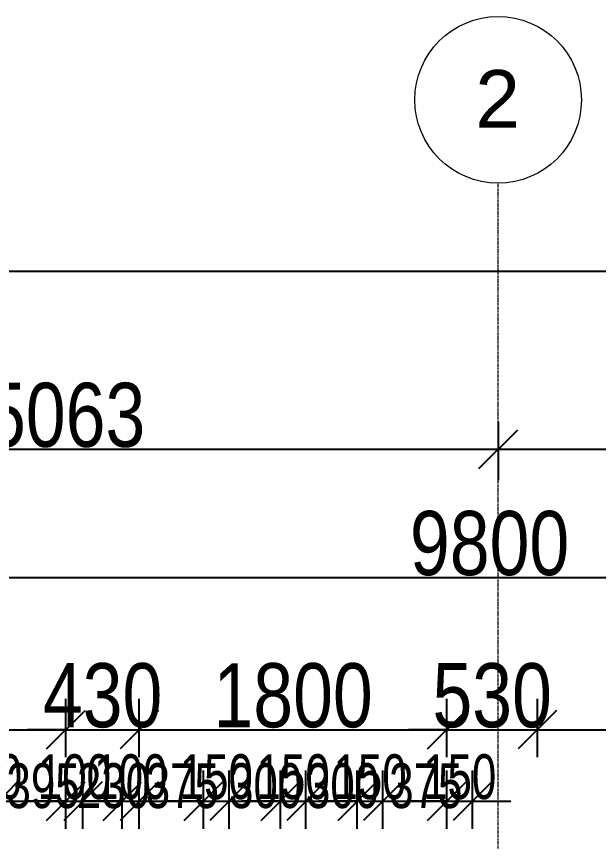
# Model space of a CAD drawing. Header units: millimetres. Extents: x -35190 to 411743, y -233114 to 23872.
# Drawn here: x 238857 to 242263, y 13442 to 18267 of the extents above; entities that cross this region are included whole.
import ezdxf

# ---------------------------------------------------------------- set-up
doc = ezdxf.new("R2010")
doc.units = ezdxf.units.MM
doc.linetypes.add('Grid Line', pattern=[22.225, 12.7, -3.175, 3.175, -3.175])
for name, color, linetype, lineweight in [('A-ANNO-DIMS', 211, 'Continuous', 9), ('S-GRID', 1, 'Continuous', 9), ('S-GRID-IDEN', 1, 'Continuous', 9)]:
    doc.layers.add(name, color=color, linetype=linetype, lineweight=lineweight)
doc.styles.add('Arial_2', font='arial.ttf', dxfattribs={"height": 337.5})
doc.styles.add('Arial_3', font='arial.ttf', dxfattribs={"width": 0.8, "height": 375})
doc.styles.add('Arial_8', font='arial.ttf', dxfattribs={"width": 0.7, "height": 262.5})
doc.dimstyles.new('main_4_5mm', dxfattribs={"dimscale": 304.8, "dimtxt": 382.597275, "dimasz": 0.738189, "dimexe": 0.590551, "dimexo": 0.0625, "dimgap": 0.024606, "dimtad": 1, "dimdec": 0, "dimzin": 0, "dimdsep": 46, "dimtxsty": 'Arial_3', "dimblk1": 'OBLIQUE', "dimblk2": 'OBLIQUE', "dimsah": 1, "dimcen": 0.09, "dimdle": 0.590551, "dimazin": 0, "dimtfac": 1, "dimtdec": 4, "dimtix": 1, "dimtmove": 0, "dimatfit": 3, "dimfxl": 0.590551, "dimfxlon": 1, "dimtvp": 1, "dimtolj": 1, "dimtzin": 0, "dimarcsym": 2})
doc.dimstyles.new('small_3_0mm', dxfattribs={"dimscale": 304.8, "dimtxt": 191.298637, "dimasz": 0.738189, "dimexe": 0.590551, "dimexo": 0.0625, "dimgap": 0.024606, "dimtad": 1, "dimdec": 0, "dimzin": 0, "dimdsep": 46, "dimtxsty": 'Arial_8', "dimblk1": 'OBLIQUE', "dimblk2": 'OBLIQUE', "dimsah": 1, "dimcen": 0.09, "dimdle": 0.590551, "dimazin": 0, "dimtfac": 1, "dimtdec": 4, "dimtix": 1, "dimtmove": 0, "dimatfit": 3, "dimfxl": 0.590551, "dimfxlon": 1, "dimtvp": 1, "dimtolj": 1, "dimtzin": 0, "dimarcsym": 2})
doc.dimstyles.new('small_3_0mm_1', dxfattribs={"dimscale": 304.8, "dimtxt": 191.298637, "dimasz": 0.738189, "dimexe": 0.590551, "dimexo": 0.0625, "dimgap": 0.024606, "dimtad": 1, "dimdec": 0, "dimzin": 0, "dimdsep": 46, "dimtxsty": 'Arial_8', "dimblk1": 'OBLIQUE', "dimblk2": 'OBLIQUE', "dimsah": 1, "dimcen": 0.09, "dimdle": 0.590551, "dimazin": 0, "dimtfac": 1, "dimtdec": 4, "dimtix": 1, "dimtmove": 1, "dimatfit": 3, "dimfxl": 0.590551, "dimfxlon": 1, "dimtvp": 1, "dimtolj": 1, "dimtzin": 0, "dimarcsym": 2})

# ---------------------------------------------------------------- blocks, each defined once
blk = doc.blocks.new('Grid - M_Grid Head - Circle-24584-SECOND FLOOR')
at = {"layer": 'S-GRID-IDEN'}
blk.add_circle((0, 0), 6.5, dxfattribs=at)
blk = doc.blocks.new('_Oblique')
at = {"color": 0, "linetype": 'ByBlock', "lineweight": -2}
blk.add_line((-0.5, -0.5), (0.5, 0.5), dxfattribs=at)
blk = doc.blocks.new('*D5200')
at = {"layer": 'A-ANNO-DIMS', "color": 0, "lineweight": -2, "transparency": 16777216}
for p, q in [((237045.9, 13934.8), (237045.9, 14275.7)), ((239145.9, 13934.8), (239145.9, 14275.7)), ((236865.9, 14095.7), (239325.9, 14095.7))]:
    blk.add_line(p, q, dxfattribs=at)
at = {"layer": 'Defpoints', "color": 0, "transparency": 16777216}
for p in [(239145.9, 14095.7), (237045.9, 13915.7), (239145.9, 13915.7)]:
    blk.add_point(p, dxfattribs=at)
at = {"layer": 'A-ANNO-DIMS', "color": 0, "lineweight": -2, "transparency": 16777216, "xscale": 224.9999999999999, "yscale": 224.9999999999999, "zscale": 224.9999999999999, "rotation": 180}
blk.add_blockref('_Oblique', (237045.9, 14095.7), dxfattribs=at)
at = {"layer": 'A-ANNO-DIMS', "color": 0, "lineweight": -2, "transparency": 16777216, "xscale": 224.9999999999999, "yscale": 224.9999999999999, "zscale": 224.9999999999999}
blk.add_blockref('_Oblique', (239145.9, 14095.7), dxfattribs=at)
at = {"layer": 'A-ANNO-DIMS', "color": 0, "transparency": 16777216, "insert": (238095.9, 14294.7), "char_height": 375, "width": 1101.88, "attachment_point": 5, "style": 'Arial_3'}
blk.add_mtext('\\A1;2100', dxfattribs=at)
blk = doc.blocks.new('*D5201')
at = {"layer": 'A-ANNO-DIMS', "color": 0, "lineweight": -2, "transparency": 16777216}
for p, q in [((239145.9, 13934.8), (239145.9, 14275.7)), ((239575.9, 13934.8), (239575.9, 14275.7)), ((239145.9, 14095.7), (238920.9, 14095.7)), ((239145.9, 14095.7), (239575.9, 14095.7)), ((239575.9, 14095.7), (239800.9, 14095.7))]:
    blk.add_line(p, q, dxfattribs=at)
at = {"layer": 'Defpoints', "color": 0, "transparency": 16777216}
for p in [(239575.9, 14095.7), (239145.9, 13915.7), (239575.9, 13915.7)]:
    blk.add_point(p, dxfattribs=at)
at = {"layer": 'A-ANNO-DIMS', "color": 0, "lineweight": -2, "transparency": 16777216, "xscale": 224.9999999999999, "yscale": 224.9999999999999, "zscale": 224.9999999999999}
blk.add_blockref('_Oblique', (239145.9, 14095.7), dxfattribs=at)
at = {"layer": 'A-ANNO-DIMS', "color": 0, "lineweight": -2, "transparency": 16777216, "xscale": 224.9999999999999, "yscale": 224.9999999999999, "zscale": 224.9999999999999, "rotation": 180}
blk.add_blockref('_Oblique', (239575.9, 14095.7), dxfattribs=at)
at = {"layer": 'A-ANNO-DIMS', "color": 0, "transparency": 16777216, "insert": (239360.9, 14294.8), "char_height": 375, "width": 826.41, "attachment_point": 5, "style": 'Arial_3'}
blk.add_mtext('\\A1;430', dxfattribs=at)
blk = doc.blocks.new('*D5202')
at = {"layer": 'A-ANNO-DIMS', "color": 0, "lineweight": -2, "transparency": 16777216}
for p, q in [((239575.9, 13934.8), (239575.9, 14275.7)), ((241375.9, 13934.8), (241375.9, 14275.7)), ((239395.9, 14095.7), (241555.9, 14095.7))]:
    blk.add_line(p, q, dxfattribs=at)
at = {"layer": 'Defpoints', "color": 0, "transparency": 16777216}
for p in [(241375.9, 14095.7), (239575.9, 13915.7), (241375.9, 13915.7)]:
    blk.add_point(p, dxfattribs=at)
at = {"layer": 'A-ANNO-DIMS', "color": 0, "lineweight": -2, "transparency": 16777216, "xscale": 224.9999999999999, "yscale": 224.9999999999999, "zscale": 224.9999999999999, "rotation": 180}
blk.add_blockref('_Oblique', (239575.9, 14095.7), dxfattribs=at)
at = {"layer": 'A-ANNO-DIMS', "color": 0, "lineweight": -2, "transparency": 16777216, "xscale": 224.9999999999999, "yscale": 224.9999999999999, "zscale": 224.9999999999999}
blk.add_blockref('_Oblique', (241375.9, 14095.7), dxfattribs=at)
at = {"layer": 'A-ANNO-DIMS', "color": 0, "transparency": 16777216, "insert": (240475.9, 14294.7), "char_height": 375, "width": 1101.88, "attachment_point": 5, "style": 'Arial_3'}
blk.add_mtext('\\A1;1800', dxfattribs=at)
blk = doc.blocks.new('*D5203')
at = {"layer": 'A-ANNO-DIMS', "color": 0, "lineweight": -2, "transparency": 16777216}
for p, q in [((241375.9, 13934.8), (241375.9, 14275.7)), ((241905.9, 13934.8), (241905.9, 14275.7)), ((241375.9, 14095.7), (241150.9, 14095.7)), ((241375.9, 14095.7), (241905.9, 14095.7)), ((241905.9, 14095.7), (242130.9, 14095.7))]:
    blk.add_line(p, q, dxfattribs=at)
at = {"layer": 'Defpoints', "color": 0, "transparency": 16777216}
for p in [(241905.9, 14095.7), (241375.9, 13915.7), (241905.9, 13915.7)]:
    blk.add_point(p, dxfattribs=at)
at = {"layer": 'A-ANNO-DIMS', "color": 0, "lineweight": -2, "transparency": 16777216, "xscale": 224.9999999999999, "yscale": 224.9999999999999, "zscale": 224.9999999999999}
blk.add_blockref('_Oblique', (241375.9, 14095.7), dxfattribs=at)
at = {"layer": 'A-ANNO-DIMS', "color": 0, "lineweight": -2, "transparency": 16777216, "xscale": 224.9999999999999, "yscale": 224.9999999999999, "zscale": 224.9999999999999, "rotation": 180}
blk.add_blockref('_Oblique', (241905.9, 14095.7), dxfattribs=at)
at = {"layer": 'A-ANNO-DIMS', "color": 0, "transparency": 16777216, "insert": (241640.9, 14294.8), "char_height": 375, "width": 826.41, "attachment_point": 5, "style": 'Arial_3'}
blk.add_mtext('\\A1;530', dxfattribs=at)
blk = doc.blocks.new('*D5204')
at = {"layer": 'A-ANNO-DIMS', "color": 0, "lineweight": -2, "transparency": 16777216}
for p, q in [((241905.9, 13934.8), (241905.9, 14275.7)), ((243705.9, 13934.8), (243705.9, 14275.7)), ((241725.9, 14095.7), (243885.9, 14095.7))]:
    blk.add_line(p, q, dxfattribs=at)
at = {"layer": 'Defpoints', "color": 0, "transparency": 16777216}
for p in [(243705.9, 14095.7), (241905.9, 13915.7), (243705.9, 13915.7)]:
    blk.add_point(p, dxfattribs=at)
at = {"layer": 'A-ANNO-DIMS', "color": 0, "lineweight": -2, "transparency": 16777216, "xscale": 224.9999999999999, "yscale": 224.9999999999999, "zscale": 224.9999999999999, "rotation": 180}
blk.add_blockref('_Oblique', (241905.9, 14095.7), dxfattribs=at)
at = {"layer": 'A-ANNO-DIMS', "color": 0, "lineweight": -2, "transparency": 16777216, "xscale": 224.9999999999999, "yscale": 224.9999999999999, "zscale": 224.9999999999999}
blk.add_blockref('_Oblique', (243705.9, 14095.7), dxfattribs=at)
at = {"layer": 'A-ANNO-DIMS', "color": 0, "transparency": 16777216, "insert": (242805.9, 14294.7), "char_height": 375, "width": 1101.88, "attachment_point": 5, "style": 'Arial_3'}
blk.add_mtext('\\A1;1800', dxfattribs=at)
blk = doc.blocks.new('*D5073')
at = {"layer": 'A-ANNO-DIMS', "color": 0, "lineweight": -2, "transparency": 16777216}
for p, q in [((236725.9, 14824.9), (236725.9, 15165.9)), ((246525.9, 14824.9), (246525.9, 15165.9)), ((236545.9, 14985.9), (246705.9, 14985.9))]:
    blk.add_line(p, q, dxfattribs=at)
at = {"layer": 'Defpoints', "color": 0, "transparency": 16777216}
for p in [(246525.9, 14985.9), (236725.9, 14805.9), (246525.9, 14805.9)]:
    blk.add_point(p, dxfattribs=at)
at = {"layer": 'A-ANNO-DIMS', "color": 0, "lineweight": -2, "transparency": 16777216, "xscale": 224.9999999999999, "yscale": 224.9999999999999, "zscale": 224.9999999999999, "rotation": 180}
blk.add_blockref('_Oblique', (236725.9, 14985.9), dxfattribs=at)
at = {"layer": 'A-ANNO-DIMS', "color": 0, "lineweight": -2, "transparency": 16777216, "xscale": 224.9999999999999, "yscale": 224.9999999999999, "zscale": 224.9999999999999}
blk.add_blockref('_Oblique', (246525.9, 14985.9), dxfattribs=at)
at = {"layer": 'A-ANNO-DIMS', "color": 0, "transparency": 16777216, "insert": (241625.9, 15184.8), "char_height": 375, "width": 1101.88, "attachment_point": 5, "style": 'Arial_3'}
blk.add_mtext('\\A1;9800', dxfattribs=at)
blk = doc.blocks.new('*D5081')
at = {"layer": 'A-ANNO-DIMS', "color": 0, "lineweight": -2, "transparency": 16777216}
for p, q in [((236613.4, 15896.8), (236613.4, 15555.9)), ((241675.9, 15896.8), (241675.9, 15555.9)), ((236433.4, 15735.9), (241855.9, 15735.9))]:
    blk.add_line(p, q, dxfattribs=at)
at = {"layer": 'Defpoints', "color": 0, "transparency": 16777216}
for p in [(236613.4, 15915.9), (241675.9, 15915.9), (241675.9, 15735.9)]:
    blk.add_point(p, dxfattribs=at)
at = {"layer": 'A-ANNO-DIMS', "color": 0, "lineweight": -2, "transparency": 16777216, "xscale": 224.9999999999999, "yscale": 224.9999999999999, "zscale": 224.9999999999999, "rotation": 180}
blk.add_blockref('_Oblique', (236613.4, 15735.9), dxfattribs=at)
at = {"layer": 'A-ANNO-DIMS', "color": 0, "lineweight": -2, "transparency": 16777216, "xscale": 224.9999999999999, "yscale": 224.9999999999999, "zscale": 224.9999999999999}
blk.add_blockref('_Oblique', (241675.9, 15735.9), dxfattribs=at)
at = {"layer": 'A-ANNO-DIMS', "color": 0, "transparency": 16777216, "insert": (239144.6, 15934.9), "char_height": 375, "width": 1101.88, "attachment_point": 5, "style": 'Arial_3'}
blk.add_mtext('\\A1;5063', dxfattribs=at)
blk = doc.blocks.new('*D5082')
at = {"layer": 'A-ANNO-DIMS', "color": 0, "lineweight": -2, "transparency": 16777216}
for p, q in [((241675.9, 15896.8), (241675.9, 15555.9)), ((246638.4, 15896.8), (246638.4, 15555.9)), ((241495.9, 15735.9), (246818.4, 15735.9))]:
    blk.add_line(p, q, dxfattribs=at)
at = {"layer": 'Defpoints', "color": 0, "transparency": 16777216}
for p in [(241675.9, 15915.9), (246638.4, 15915.9), (246638.4, 15735.9)]:
    blk.add_point(p, dxfattribs=at)
at = {"layer": 'A-ANNO-DIMS', "color": 0, "lineweight": -2, "transparency": 16777216, "xscale": 224.9999999999999, "yscale": 224.9999999999999, "zscale": 224.9999999999999, "rotation": 180}
blk.add_blockref('_Oblique', (241675.9, 15735.9), dxfattribs=at)
at = {"layer": 'A-ANNO-DIMS', "color": 0, "lineweight": -2, "transparency": 16777216, "xscale": 224.9999999999999, "yscale": 224.9999999999999, "zscale": 224.9999999999999}
blk.add_blockref('_Oblique', (246638.4, 15735.9), dxfattribs=at)
at = {"layer": 'A-ANNO-DIMS', "color": 0, "transparency": 16777216, "insert": (244157.1, 15934.9), "char_height": 375, "width": 1101.88, "attachment_point": 5, "style": 'Arial_3'}
blk.add_mtext('\\A1;4963', dxfattribs=at)
blk = doc.blocks.new('*D5091')
at = {"layer": 'A-ANNO-DIMS', "color": 0, "lineweight": -2, "transparency": 16777216}
for p, q in [((236500.9, 16616.3), (236500.9, 16957.3)), ((288775.9, 16616.3), (288775.9, 16957.3)), ((236320.9, 16777.3), (288955.9, 16777.3))]:
    blk.add_line(p, q, dxfattribs=at)
at = {"layer": 'Defpoints', "color": 0, "transparency": 16777216}
for p in [(288775.9, 16777.3), (236500.9, 16597.3), (288775.9, 16597.3)]:
    blk.add_point(p, dxfattribs=at)
at = {"layer": 'A-ANNO-DIMS', "color": 0, "lineweight": -2, "transparency": 16777216, "xscale": 224.9999999999999, "yscale": 224.9999999999999, "zscale": 224.9999999999999, "rotation": 180}
blk.add_blockref('_Oblique', (236500.9, 16777.3), dxfattribs=at)
at = {"layer": 'A-ANNO-DIMS', "color": 0, "lineweight": -2, "transparency": 16777216, "xscale": 224.9999999999999, "yscale": 224.9999999999999, "zscale": 224.9999999999999}
blk.add_blockref('_Oblique', (288775.9, 16777.3), dxfattribs=at)
at = {"layer": 'A-ANNO-DIMS', "color": 0, "transparency": 16777216, "insert": (262638.4, 16976.3), "char_height": 375, "width": 1377.35, "attachment_point": 5, "style": 'Arial_3'}
blk.add_mtext('\\A1;52275', dxfattribs=at)
blk = doc.blocks.new('*D5635')
at = {"layer": 'A-ANNO-DIMS', "color": 0, "lineweight": -2, "transparency": 16777216}
for p, q in [((238601.3, 13516.7), (238601.3, 13857.7)), ((238751.3, 13516.7), (238751.3, 13857.7)), ((238601.3, 13677.7), (238376.3, 13677.7)), ((238601.3, 13677.7), (238751.3, 13677.7)), ((238751.3, 13677.7), (238976.3, 13677.7))]:
    blk.add_line(p, q, dxfattribs=at)
at = {"layer": 'Defpoints', "color": 0, "transparency": 16777216}
for p in [(238751.3, 13677.7), (238601.3, 13497.7), (238751.3, 13497.7)]:
    blk.add_point(p, dxfattribs=at)
at = {"layer": 'A-ANNO-DIMS', "color": 0, "lineweight": -2, "transparency": 16777216, "xscale": 224.9999999999999, "yscale": 224.9999999999999, "zscale": 224.9999999999999}
blk.add_blockref('_Oblique', (238601.3, 13677.7), dxfattribs=at)
at = {"layer": 'A-ANNO-DIMS', "color": 0, "lineweight": -2, "transparency": 16777216, "xscale": 224.9999999999999, "yscale": 224.9999999999999, "zscale": 224.9999999999999, "rotation": 180}
blk.add_blockref('_Oblique', (238751.3, 13677.7), dxfattribs=at)
at = {"layer": 'A-ANNO-DIMS', "color": 0, "transparency": 16777216, "insert": (238676.3, 13819.2), "char_height": 262.5, "width": 360.23, "attachment_point": 5, "style": 'Arial_8'}
blk.add_mtext('\\A1;150', dxfattribs=at)
blk = doc.blocks.new('*D5636')
at = {"layer": 'A-ANNO-DIMS', "color": 0, "lineweight": -2, "transparency": 16777216}
for p, q in [((238751.3, 13516.7), (238751.3, 13857.7)), ((239145.9, 13516.7), (239145.9, 13857.7)), ((238571.3, 13677.7), (239325.9, 13677.7))]:
    blk.add_line(p, q, dxfattribs=at)
at = {"layer": 'Defpoints', "color": 0, "transparency": 16777216}
for p in [(239145.9, 13677.7), (238751.3, 13497.7), (239145.9, 13497.7)]:
    blk.add_point(p, dxfattribs=at)
at = {"layer": 'A-ANNO-DIMS', "color": 0, "lineweight": -2, "transparency": 16777216, "xscale": 224.9999999999999, "yscale": 224.9999999999999, "zscale": 224.9999999999999, "rotation": 180}
blk.add_blockref('_Oblique', (238751.3, 13677.7), dxfattribs=at)
at = {"layer": 'A-ANNO-DIMS', "color": 0, "lineweight": -2, "transparency": 16777216, "xscale": 224.9999999999999, "yscale": 224.9999999999999, "zscale": 224.9999999999999}
blk.add_blockref('_Oblique', (239145.9, 13677.7), dxfattribs=at)
at = {"layer": 'A-ANNO-DIMS', "color": 0, "transparency": 16777216, "insert": (238798.5, 13899.9), "char_height": 262.5, "width": 360.23, "attachment_point": 1, "line_spacing_factor": 0.941778, "style": 'Arial_8'}
blk.add_mtext('\\A1;395', dxfattribs=at)
blk = doc.blocks.new('*D5637')
at = {"layer": 'A-ANNO-DIMS', "color": 0, "lineweight": -2, "transparency": 16777216}
for p, q in [((239145.9, 13516.7), (239145.9, 13857.7)), ((239245.9, 13516.7), (239245.9, 13857.7)), ((239145.9, 13677.7), (238920.9, 13677.7)), ((239145.9, 13677.7), (239245.9, 13677.7)), ((239245.9, 13677.7), (239470.9, 13677.7))]:
    blk.add_line(p, q, dxfattribs=at)
at = {"layer": 'Defpoints', "color": 0, "transparency": 16777216}
for p in [(239245.9, 13677.7), (239145.9, 13497.7), (239245.9, 13497.7)]:
    blk.add_point(p, dxfattribs=at)
at = {"layer": 'A-ANNO-DIMS', "color": 0, "lineweight": -2, "transparency": 16777216, "xscale": 224.9999999999999, "yscale": 224.9999999999999, "zscale": 224.9999999999999}
blk.add_blockref('_Oblique', (239145.9, 13677.7), dxfattribs=at)
at = {"layer": 'A-ANNO-DIMS', "color": 0, "lineweight": -2, "transparency": 16777216, "xscale": 224.9999999999999, "yscale": 224.9999999999999, "zscale": 224.9999999999999, "rotation": 180}
blk.add_blockref('_Oblique', (239245.9, 13677.7), dxfattribs=at)
at = {"layer": 'A-ANNO-DIMS', "color": 0, "transparency": 16777216, "insert": (239195.9, 13819.2), "char_height": 262.5, "width": 360.23, "attachment_point": 5, "style": 'Arial_8'}
blk.add_mtext('\\A1;100', dxfattribs=at)
blk = doc.blocks.new('*D5638')
at = {"layer": 'A-ANNO-DIMS', "color": 0, "lineweight": -2, "transparency": 16777216}
for p, q in [((239245.9, 13516.7), (239245.9, 13857.7)), ((239475.9, 13516.7), (239475.9, 13857.7)), ((239065.9, 13677.7), (239655.9, 13677.7))]:
    blk.add_line(p, q, dxfattribs=at)
at = {"layer": 'Defpoints', "color": 0, "transparency": 16777216}
for p in [(239475.9, 13677.7), (239245.9, 13497.7), (239475.9, 13497.7)]:
    blk.add_point(p, dxfattribs=at)
at = {"layer": 'A-ANNO-DIMS', "color": 0, "lineweight": -2, "transparency": 16777216, "xscale": 224.9999999999999, "yscale": 224.9999999999999, "zscale": 224.9999999999999, "rotation": 180}
blk.add_blockref('_Oblique', (239245.9, 13677.7), dxfattribs=at)
at = {"layer": 'A-ANNO-DIMS', "color": 0, "lineweight": -2, "transparency": 16777216, "xscale": 224.9999999999999, "yscale": 224.9999999999999, "zscale": 224.9999999999999}
blk.add_blockref('_Oblique', (239475.9, 13677.7), dxfattribs=at)
at = {"layer": 'A-ANNO-DIMS', "color": 0, "transparency": 16777216, "insert": (239210.8, 13899.9), "char_height": 262.5, "width": 360.23, "attachment_point": 1, "line_spacing_factor": 0.941778, "style": 'Arial_8'}
blk.add_mtext('\\A1;230', dxfattribs=at)
blk = doc.blocks.new('*D5639')
at = {"layer": 'A-ANNO-DIMS', "color": 0, "lineweight": -2, "transparency": 16777216}
for p, q in [((239475.9, 13516.7), (239475.9, 13857.7)), ((239575.9, 13516.7), (239575.9, 13857.7)), ((239475.9, 13677.7), (239250.9, 13677.7)), ((239475.9, 13677.7), (239575.9, 13677.7)), ((239575.9, 13677.7), (239800.9, 13677.7))]:
    blk.add_line(p, q, dxfattribs=at)
at = {"layer": 'Defpoints', "color": 0, "transparency": 16777216}
for p in [(239575.9, 13677.7), (239475.9, 13497.7), (239575.9, 13497.7)]:
    blk.add_point(p, dxfattribs=at)
at = {"layer": 'A-ANNO-DIMS', "color": 0, "lineweight": -2, "transparency": 16777216, "xscale": 224.9999999999999, "yscale": 224.9999999999999, "zscale": 224.9999999999999}
blk.add_blockref('_Oblique', (239475.9, 13677.7), dxfattribs=at)
at = {"layer": 'A-ANNO-DIMS', "color": 0, "lineweight": -2, "transparency": 16777216, "xscale": 224.9999999999999, "yscale": 224.9999999999999, "zscale": 224.9999999999999, "rotation": 180}
blk.add_blockref('_Oblique', (239575.9, 13677.7), dxfattribs=at)
at = {"layer": 'A-ANNO-DIMS', "color": 0, "transparency": 16777216, "insert": (239525.9, 13819.2), "char_height": 262.5, "width": 360.23, "attachment_point": 5, "style": 'Arial_8'}
blk.add_mtext('\\A1;100', dxfattribs=at)
blk = doc.blocks.new('*D5640')
at = {"layer": 'A-ANNO-DIMS', "color": 0, "lineweight": -2, "transparency": 16777216}
for p, q in [((239575.9, 13516.7), (239575.9, 13857.7)), ((239951.3, 13516.7), (239951.3, 13857.7)), ((239395.9, 13677.7), (240131.3, 13677.7))]:
    blk.add_line(p, q, dxfattribs=at)
at = {"layer": 'Defpoints', "color": 0, "transparency": 16777216}
for p in [(239951.3, 13677.7), (239575.9, 13497.7), (239951.3, 13497.7)]:
    blk.add_point(p, dxfattribs=at)
at = {"layer": 'A-ANNO-DIMS', "color": 0, "lineweight": -2, "transparency": 16777216, "xscale": 224.9999999999999, "yscale": 224.9999999999999, "zscale": 224.9999999999999, "rotation": 180}
blk.add_blockref('_Oblique', (239575.9, 13677.7), dxfattribs=at)
at = {"layer": 'A-ANNO-DIMS', "color": 0, "lineweight": -2, "transparency": 16777216, "xscale": 224.9999999999999, "yscale": 224.9999999999999, "zscale": 224.9999999999999}
blk.add_blockref('_Oblique', (239951.3, 13677.7), dxfattribs=at)
at = {"layer": 'A-ANNO-DIMS', "color": 0, "transparency": 16777216, "insert": (239613.5, 13899.9), "char_height": 262.5, "width": 360.23, "attachment_point": 1, "line_spacing_factor": 0.941778, "style": 'Arial_8'}
blk.add_mtext('\\A1;375', dxfattribs=at)
blk = doc.blocks.new('*D5641')
at = {"layer": 'A-ANNO-DIMS', "color": 0, "lineweight": -2, "transparency": 16777216}
for p, q in [((239951.3, 13516.7), (239951.3, 13857.7)), ((240101.3, 13516.7), (240101.3, 13857.7)), ((239951.3, 13677.7), (239726.3, 13677.7)), ((239951.3, 13677.7), (240101.3, 13677.7)), ((240101.3, 13677.7), (240326.3, 13677.7))]:
    blk.add_line(p, q, dxfattribs=at)
at = {"layer": 'Defpoints', "color": 0, "transparency": 16777216}
for p in [(240101.3, 13677.7), (239951.3, 13497.7), (240101.3, 13497.7)]:
    blk.add_point(p, dxfattribs=at)
at = {"layer": 'A-ANNO-DIMS', "color": 0, "lineweight": -2, "transparency": 16777216, "xscale": 224.9999999999999, "yscale": 224.9999999999999, "zscale": 224.9999999999999}
blk.add_blockref('_Oblique', (239951.3, 13677.7), dxfattribs=at)
at = {"layer": 'A-ANNO-DIMS', "color": 0, "lineweight": -2, "transparency": 16777216, "xscale": 224.9999999999999, "yscale": 224.9999999999999, "zscale": 224.9999999999999, "rotation": 180}
blk.add_blockref('_Oblique', (240101.3, 13677.7), dxfattribs=at)
at = {"layer": 'A-ANNO-DIMS', "color": 0, "transparency": 16777216, "insert": (240026.3, 13819.2), "char_height": 262.5, "width": 360.23, "attachment_point": 5, "style": 'Arial_8'}
blk.add_mtext('\\A1;150', dxfattribs=at)
blk = doc.blocks.new('*D5642')
at = {"layer": 'A-ANNO-DIMS', "color": 0, "lineweight": -2, "transparency": 16777216}
for p, q in [((240101.3, 13516.7), (240101.3, 13857.7)), ((240401.3, 13516.7), (240401.3, 13857.7)), ((239921.3, 13677.7), (240581.3, 13677.7))]:
    blk.add_line(p, q, dxfattribs=at)
at = {"layer": 'Defpoints', "color": 0, "transparency": 16777216}
for p in [(240401.3, 13677.7), (240101.3, 13497.7), (240401.3, 13497.7)]:
    blk.add_point(p, dxfattribs=at)
at = {"layer": 'A-ANNO-DIMS', "color": 0, "lineweight": -2, "transparency": 16777216, "xscale": 224.9999999999999, "yscale": 224.9999999999999, "zscale": 224.9999999999999, "rotation": 180}
blk.add_blockref('_Oblique', (240101.3, 13677.7), dxfattribs=at)
at = {"layer": 'A-ANNO-DIMS', "color": 0, "lineweight": -2, "transparency": 16777216, "xscale": 224.9999999999999, "yscale": 224.9999999999999, "zscale": 224.9999999999999}
blk.add_blockref('_Oblique', (240401.3, 13677.7), dxfattribs=at)
at = {"layer": 'A-ANNO-DIMS', "color": 0, "transparency": 16777216, "insert": (240101.2, 13899.9), "char_height": 262.5, "width": 360.23, "attachment_point": 1, "line_spacing_factor": 0.941778, "style": 'Arial_8'}
blk.add_mtext('\\A1;300', dxfattribs=at)
blk = doc.blocks.new('*D5643')
at = {"layer": 'A-ANNO-DIMS', "color": 0, "lineweight": -2, "transparency": 16777216}
for p, q in [((240401.3, 13516.7), (240401.3, 13857.7)), ((240551.3, 13516.7), (240551.3, 13857.7)), ((240401.3, 13677.7), (240176.3, 13677.7)), ((240401.3, 13677.7), (240551.3, 13677.7)), ((240551.3, 13677.7), (240776.3, 13677.7))]:
    blk.add_line(p, q, dxfattribs=at)
at = {"layer": 'Defpoints', "color": 0, "transparency": 16777216}
for p in [(240551.3, 13677.7), (240401.3, 13497.7), (240551.3, 13497.7)]:
    blk.add_point(p, dxfattribs=at)
at = {"layer": 'A-ANNO-DIMS', "color": 0, "lineweight": -2, "transparency": 16777216, "xscale": 224.9999999999999, "yscale": 224.9999999999999, "zscale": 224.9999999999999}
blk.add_blockref('_Oblique', (240401.3, 13677.7), dxfattribs=at)
at = {"layer": 'A-ANNO-DIMS', "color": 0, "lineweight": -2, "transparency": 16777216, "xscale": 224.9999999999999, "yscale": 224.9999999999999, "zscale": 224.9999999999999, "rotation": 180}
blk.add_blockref('_Oblique', (240551.3, 13677.7), dxfattribs=at)
at = {"layer": 'A-ANNO-DIMS', "color": 0, "transparency": 16777216, "insert": (240476.3, 13819.2), "char_height": 262.5, "width": 360.23, "attachment_point": 5, "style": 'Arial_8'}
blk.add_mtext('\\A1;150', dxfattribs=at)
blk = doc.blocks.new('*D5644')
at = {"layer": 'A-ANNO-DIMS', "color": 0, "lineweight": -2, "transparency": 16777216}
for p, q in [((240551.3, 13516.7), (240551.3, 13857.7)), ((240851.3, 13516.7), (240851.3, 13857.7)), ((240371.3, 13677.7), (241031.3, 13677.7))]:
    blk.add_line(p, q, dxfattribs=at)
at = {"layer": 'Defpoints', "color": 0, "transparency": 16777216}
for p in [(240851.3, 13677.7), (240551.3, 13497.7), (240851.3, 13497.7)]:
    blk.add_point(p, dxfattribs=at)
at = {"layer": 'A-ANNO-DIMS', "color": 0, "lineweight": -2, "transparency": 16777216, "xscale": 224.9999999999999, "yscale": 224.9999999999999, "zscale": 224.9999999999999, "rotation": 180}
blk.add_blockref('_Oblique', (240551.3, 13677.7), dxfattribs=at)
at = {"layer": 'A-ANNO-DIMS', "color": 0, "lineweight": -2, "transparency": 16777216, "xscale": 224.9999999999999, "yscale": 224.9999999999999, "zscale": 224.9999999999999}
blk.add_blockref('_Oblique', (240851.3, 13677.7), dxfattribs=at)
at = {"layer": 'A-ANNO-DIMS', "color": 0, "transparency": 16777216, "insert": (240551.2, 13899.9), "char_height": 262.5, "width": 360.23, "attachment_point": 1, "line_spacing_factor": 0.941778, "style": 'Arial_8'}
blk.add_mtext('\\A1;300', dxfattribs=at)
blk = doc.blocks.new('*D5645')
at = {"layer": 'A-ANNO-DIMS', "color": 0, "lineweight": -2, "transparency": 16777216}
for p, q in [((240851.3, 13516.7), (240851.3, 13857.7)), ((241001.3, 13516.7), (241001.3, 13857.7)), ((240851.3, 13677.7), (240626.3, 13677.7)), ((240851.3, 13677.7), (241001.3, 13677.7)), ((241001.3, 13677.7), (241226.3, 13677.7))]:
    blk.add_line(p, q, dxfattribs=at)
at = {"layer": 'Defpoints', "color": 0, "transparency": 16777216}
for p in [(241001.3, 13677.7), (240851.3, 13497.7), (241001.3, 13497.7)]:
    blk.add_point(p, dxfattribs=at)
at = {"layer": 'A-ANNO-DIMS', "color": 0, "lineweight": -2, "transparency": 16777216, "xscale": 224.9999999999999, "yscale": 224.9999999999999, "zscale": 224.9999999999999}
blk.add_blockref('_Oblique', (240851.3, 13677.7), dxfattribs=at)
at = {"layer": 'A-ANNO-DIMS', "color": 0, "lineweight": -2, "transparency": 16777216, "xscale": 224.9999999999999, "yscale": 224.9999999999999, "zscale": 224.9999999999999, "rotation": 180}
blk.add_blockref('_Oblique', (241001.3, 13677.7), dxfattribs=at)
at = {"layer": 'A-ANNO-DIMS', "color": 0, "transparency": 16777216, "insert": (240926.3, 13819.2), "char_height": 262.5, "width": 360.23, "attachment_point": 5, "style": 'Arial_8'}
blk.add_mtext('\\A1;150', dxfattribs=at)
blk = doc.blocks.new('*D5646')
at = {"layer": 'A-ANNO-DIMS', "color": 0, "lineweight": -2, "transparency": 16777216}
for p, q in [((241001.3, 13516.7), (241001.3, 13857.7)), ((241375.9, 13516.7), (241375.9, 13857.7)), ((240821.3, 13677.7), (241555.9, 13677.7))]:
    blk.add_line(p, q, dxfattribs=at)
at = {"layer": 'Defpoints', "color": 0, "transparency": 16777216}
for p in [(241375.9, 13677.7), (241001.3, 13497.7), (241375.9, 13497.7)]:
    blk.add_point(p, dxfattribs=at)
at = {"layer": 'A-ANNO-DIMS', "color": 0, "lineweight": -2, "transparency": 16777216, "xscale": 224.9999999999999, "yscale": 224.9999999999999, "zscale": 224.9999999999999, "rotation": 180}
blk.add_blockref('_Oblique', (241001.3, 13677.7), dxfattribs=at)
at = {"layer": 'A-ANNO-DIMS', "color": 0, "lineweight": -2, "transparency": 16777216, "xscale": 224.9999999999999, "yscale": 224.9999999999999, "zscale": 224.9999999999999}
blk.add_blockref('_Oblique', (241375.9, 13677.7), dxfattribs=at)
at = {"layer": 'A-ANNO-DIMS', "color": 0, "transparency": 16777216, "insert": (241038.5, 13899.9), "char_height": 262.5, "width": 360.23, "attachment_point": 1, "line_spacing_factor": 0.941778, "style": 'Arial_8'}
blk.add_mtext('\\A1;375', dxfattribs=at)
blk = doc.blocks.new('*D5647')
at = {"layer": 'A-ANNO-DIMS', "color": 0, "lineweight": -2, "transparency": 16777216}
for p, q in [((241375.9, 13516.7), (241375.9, 13857.7)), ((241525.9, 13516.7), (241525.9, 13857.7)), ((241375.9, 13677.7), (241150.9, 13677.7)), ((241375.9, 13677.7), (241525.9, 13677.7)), ((241525.9, 13677.7), (241750.9, 13677.7))]:
    blk.add_line(p, q, dxfattribs=at)
at = {"layer": 'Defpoints', "color": 0, "transparency": 16777216}
for p in [(241525.9, 13677.7), (241375.9, 13497.7), (241525.9, 13497.7)]:
    blk.add_point(p, dxfattribs=at)
at = {"layer": 'A-ANNO-DIMS', "color": 0, "lineweight": -2, "transparency": 16777216, "xscale": 224.9999999999999, "yscale": 224.9999999999999, "zscale": 224.9999999999999}
blk.add_blockref('_Oblique', (241375.9, 13677.7), dxfattribs=at)
at = {"layer": 'A-ANNO-DIMS', "color": 0, "lineweight": -2, "transparency": 16777216, "xscale": 224.9999999999999, "yscale": 224.9999999999999, "zscale": 224.9999999999999, "rotation": 180}
blk.add_blockref('_Oblique', (241525.9, 13677.7), dxfattribs=at)
at = {"layer": 'A-ANNO-DIMS', "color": 0, "transparency": 16777216, "insert": (241450.9, 13819.2), "char_height": 262.5, "width": 360.23, "attachment_point": 5, "style": 'Arial_8'}
blk.add_mtext('\\A1;150', dxfattribs=at)

msp = doc.modelspace()

# ---------------------------------------------------------------- linework, layer by layer
at = {"layer": 'S-GRID', "linetype": 'Grid Line'}
msp.add_line((241675.9, -24980.3), (241675.9, 17292.4), dxfattribs=at)

# ---------------------------------------------------------------- block references
at = {"layer": 'S-GRID-IDEN', "xscale": 74.99999999999996, "yscale": 74.99999999999996, "zscale": 74.99999999999996}
msp.add_blockref('Grid - M_Grid Head - Circle-24584-SECOND FLOOR', (241675.9, 17779.9), dxfattribs=at)

# ---------------------------------------------------------------- dimensions: what is measured, and where the dimension line sits
at = {"layer": 'A-ANNO-DIMS'}
for base, p1, p2, dimstyle, override, picture, middle in [((288775.9, 16777.3), (236500.9, 16597.3), (288775.9, 16597.3), 'main_4_5mm', {"dimpost": '<>', "dimfxl": 52275}, '*D5091', (262638.4, 16976.3)), ((241675.8786243, 15735.8510319), (236613.3786243, 15915.8510319), (241675.8786243, 15915.8510319), 'main_4_5mm', {"dimpost": '<>', "dimfxl": 5062.5}, '*D5081', (239144.6286243, 15934.9438013)), ((246638.3786243, 15735.8510319), (241675.8786243, 15915.8510319), (246638.3786243, 15915.8510319), 'main_4_5mm', {"dimpost": '<>', "dimfxl": 4962.5}, '*D5082', (244157.1286243, 15934.9438013)), ((246525.9, 14985.9), (236725.9, 14805.9), (246525.9, 14805.9), 'main_4_5mm', {"dimpost": '<>', "dimfxl": 9800}, '*D5073', (241625.9, 15184.8)), ((239145.9, 14095.7), (237045.9, 13915.7), (239145.9, 13915.7), 'main_4_5mm', {"dimpost": '<>', "dimfxl": 2100}, '*D5200', (238095.9, 14294.7)), ((239575.9, 14095.7), (239145.9, 13915.7), (239575.9, 13915.7), 'main_4_5mm', {"dimpost": '<>', "dimfxl": 430}, '*D5201', (239360.9, 14294.8)), ((241375.9, 14095.7), (239575.9, 13915.7), (241375.9, 13915.7), 'main_4_5mm', {"dimpost": '<>', "dimfxl": 1800}, '*D5202', (240475.9, 14294.7)), ((241905.9, 14095.7), (241375.9, 13915.7), (241905.9, 13915.7), 'main_4_5mm', {"dimpost": '<>', "dimfxl": 530}, '*D5203', (241640.9, 14294.8)), ((243705.9, 14095.7), (241905.9, 13915.7), (243705.9, 13915.7), 'main_4_5mm', {"dimpost": '<>', "dimfxl": 1800}, '*D5204', (242805.9, 14294.7)), ((238751.3, 13677.7), (238601.3, 13497.7), (238751.3, 13497.7), 'small_3_0mm', {"dimpost": '<>', "dimfxl": 150}, '*D5635', (238676.3, 13819.2)), ((239245.9, 13677.7), (239145.9, 13497.7), (239245.9, 13497.7), 'small_3_0mm', {"dimpost": '<>', "dimfxl": 100}, '*D5637', (239195.9, 13819.2)), ((239575.9, 13677.7), (239475.9, 13497.7), (239575.9, 13497.7), 'small_3_0mm', {"dimpost": '<>', "dimfxl": 100}, '*D5639', (239525.9, 13819.2)), ((240101.3, 13677.7), (239951.3, 13497.7), (240101.3, 13497.7), 'small_3_0mm', {"dimpost": '<>', "dimfxl": 150}, '*D5641', (240026.3, 13819.2)), ((240551.3, 13677.7), (240401.3, 13497.7), (240551.3, 13497.7), 'small_3_0mm', {"dimpost": '<>', "dimfxl": 150}, '*D5643', (240476.3, 13819.2)), ((241001.3, 13677.7), (240851.3, 13497.7), (241001.3, 13497.7), 'small_3_0mm', {"dimpost": '<>', "dimfxl": 150}, '*D5645', (240926.3, 13819.2)), ((241525.9, 13677.7), (241375.9, 13497.7), (241525.9, 13497.7), 'small_3_0mm', {"dimpost": '<>', "dimfxl": 150}, '*D5647', (241450.9, 13819.2))]:
    dim = msp.add_linear_dim(base=base, p1=p1, p2=p2, dimstyle=dimstyle, override=override, dxfattribs=at)
    dim.commit()
    dim.dimension.update_dxf_attribs({"geometry": picture, "text_midpoint": middle})
for base, p1, p2, override, picture, middle in [((239145.9, 13677.7), (238751.3, 13497.7), (239145.9, 13497.7), {"dimpost": '<>', "dimfxl": 394.609104}, '*D5636', (238978.6, 13542.4)), ((239475.9, 13677.7), (239245.9, 13497.7), (239475.9, 13497.7), {"dimpost": '<>', "dimfxl": 230}, '*D5638', (239390.9, 13542.4)), ((239951.3, 13677.7), (239575.9, 13497.7), (239951.3, 13497.7), {"dimpost": '<>', "dimfxl": 375.390896}, '*D5640', (239793.6, 13542.4)), ((240401.3, 13677.7), (240101.3, 13497.7), (240401.3, 13497.7), {"dimpost": '<>', "dimfxl": 300}, '*D5642', (240281.3, 13542.4)), ((240851.3, 13677.7), (240551.3, 13497.7), (240851.3, 13497.7), {"dimpost": '<>', "dimfxl": 300}, '*D5644', (240731.3, 13542.4)), ((241375.9, 13677.7), (241001.3, 13497.7), (241375.9, 13497.7), {"dimpost": '<>', "dimfxl": 374.609104}, '*D5646', (241218.6, 13542.4))]:
    dim = msp.add_linear_dim(base=base, p1=p1, p2=p2, dimstyle='small_3_0mm_1', override=override, dxfattribs=at)
    dim.commit()
    dim.dimension.update_dxf_attribs({"geometry": picture, "text_midpoint": middle, "dimtype": 160})

# ---------------------------------------------------------------- next in the draw order: texts
at = {"layer": 'S-GRID-IDEN', "insert": (241541.9, 17954.4), "char_height": 337.5, "width": 318.671, "attachment_point": 1, "style": 'Arial_2', "bg_fill": 3, "box_fill_scale": 1.25, "bg_fill_color": 256, "bg_fill_true_color": 13158600, "bg_fill_transparency": 0}
msp.add_mtext('2', dxfattribs=at)

doc.saveas('drawing.dxf')
